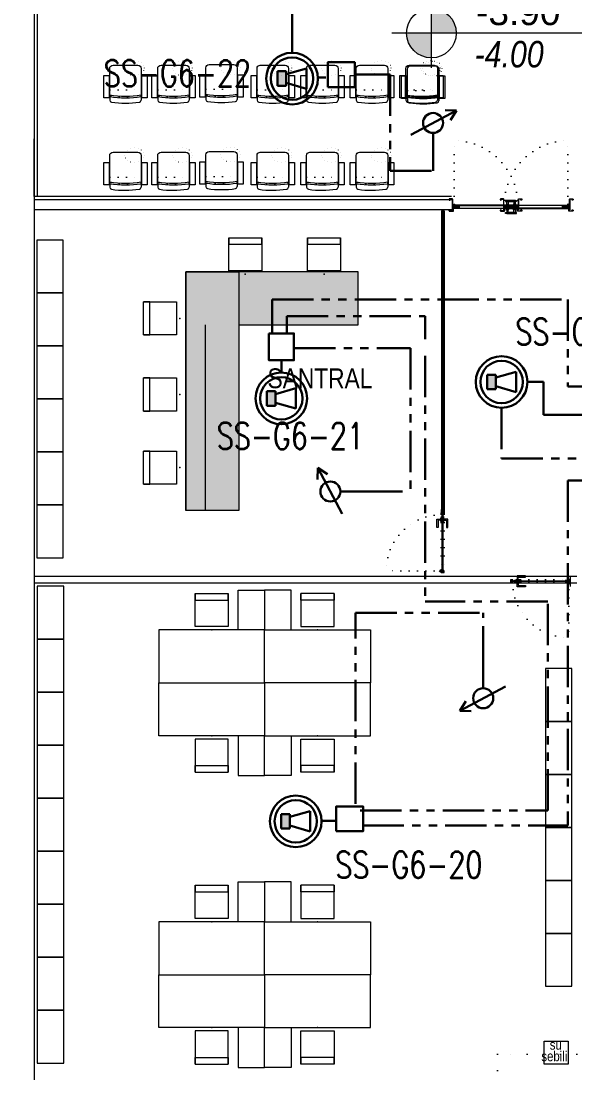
# Model space of a CAD drawing. Header units: metres. Extents: x -13545 to 152404, y -11890 to 28436.
# Drawn here: x 84162 to 84999, y 1611 to 3200 of the extents above; entities that cross this region are included whole.
import ezdxf
from ezdxf.enums import TextEntityAlignment as Align

# ---------------------------------------------------------------- set-up
doc = ezdxf.new("R2010")
doc.units = ezdxf.units.M
doc.header["$LTSCALE"] = 100
doc.header["$MEASUREMENT"] = 0
for name, pattern in [('DASHDOT', [1, 0.5, -0.25, 0, -0.25]), ('DOT2', [0.125, 0, -0.125]), ('DOT5', [0.75, 0, -0.75]), ('HIDDEN', [0.375, 0.25, -0.125]), ('PHANTOM2', [1.25, 0.625, -0.125, 0.125, -0.125, 0.125, -0.125])]:
    doc.linetypes.add(name, pattern=pattern)
doc.layers.get('0').update_dxf_attribs({"color": 9, "lineweight": 9})
for name, color, linetype, lineweight in [('0 @ 1', 9, 'Continuous', 9), ('00', 9, 'Continuous', 9), ('01', 9, 'Continuous', 9), ('05', 9, 'Continuous', 9), ('06C', 9, 'Continuous', 9), ('06C @ 1', 9, 'Continuous', 9), ('06D', 9, 'Continuous', 9), ('07K', 8, 'Continuous', 9), ('09', 9, 'Continuous', 9), ('10', 9, 'Continuous', 9), ('12', 9, 'Continuous', 9), ('15', 9, 'Continuous', 9), ('20', 9, 'DOT2', 9), ('21', 9, 'Continuous', 9), ('E-3W ACİL ANONS İÇİN HOPARLÖR (GÖMME) (YANGINA DAYANIKLI)', 7, 'Continuous', 30), ('E-KABLO', 7, 'Continuous', 30), ('E-SES AYAR ANAHTARI', 7, 'Continuous', 30), ('E-YAZI', 7, 'Continuous', 30)]:
    doc.layers.add(name, color=color, linetype=linetype, lineweight=lineweight)
doc.styles.add('Arial', font='arial.ttf', dxfattribs={"height": 2.5})
doc.styles.add('ILGAZ', font='txttw.shx')
doc.styles.add('MuuM_TEXT-ITALIC', font='ARIALNI.TTF')
doc.styles.add('MuuM_TEXT-STANDART', font='ARIALN.TTF')
pattern_1 = [(225, (-604.72494, -2171.82614), (-0.0883883476, 0.0883883476), []), (135, (-604.72494, -2171.82614), (0.0883883476, 0.0883883476), [])]

# ---------------------------------------------------------------- blocks, each defined once
blk = doc.blocks.new('100_3W ACİL ANONS İÇİN HOPARLÖR (GÖMME) (YANGINA DAYANIKLI)')
at = {"layer": 'E-3W ACİL ANONS İÇİN HOPARLÖR (GÖMME) (YANGINA DAYANIKLI)', "color": 4}
for p, q in [((-1.58, -0.79), (-1.58, 0.79)), ((-1.58, 0.79), (-0.63, 0.79)), ((-0.63, 0.47), (1.58, 1.11)), ((-0.63, 0.79), (-0.63, -0.79)), ((1.58, -1.11), (1.58, 1.11)), ((-0.63, -0.79), (-1.58, -0.79)), ((-0.63, -0.47), (1.58, -1.11))]:
    blk.add_line(p, q, dxfattribs=at)
at = {"layer": 'E-3W ACİL ANONS İÇİN HOPARLÖR (GÖMME) (YANGINA DAYANIKLI)', "color": 3}
for radius in [2.8, 2.3]:
    blk.add_circle((0, 0), radius, dxfattribs=at)
at = {"layer": 'E-3W ACİL ANONS İÇİN HOPARLÖR (GÖMME) (YANGINA DAYANIKLI)', "color": 4}
blk.add_solid([(-1.58, 0.79), (-0.63, 0.79), (-1.58, -0.79), (-0.63, -0.79)], dxfattribs=at)
blk = doc.blocks.new('100_SES AYAR ANAHTARI')
at = {"layer": 'E-SES AYAR ANAHTARI', "color": 4}
for p, q in [((1.776, 3.255), (-1.686, 1.426)), ((1.776, 3.255), (0.915, 3.283)), ((1.776, 3.255), (1.312, 2.529)), ((0, 0), (0, 1.561))]:
    blk.add_line(p, q, dxfattribs=at)
blk.add_circle((0, 2.317), 0.756, dxfattribs=at)
blk = doc.blocks.new('1.Bod.Ara.Sitatik Elk')
at = {"layer": '01'}
blk.add_lwpolyline([(40, -8750), (0, -8750), (0, -2950), (40, -2950), (40, -8710), (40, -8710)], close=True, dxfattribs=at)
blk = doc.blocks.new('p-sandalye-03')
for points in [[(-5, -25.1), (-5, 24.9), (-55, 24.9), (-55, -25.1), (-5, -25.1)], [(-55, 24.9), (-45, 24.9), (-45, -25.1), (-55, -25.1)]]:
    blk.add_lwpolyline(points)
blk.add_point((0, -0.1))
blk = doc.blocks.new('g-kapı kolu-p')
for points in [[(-5, 0.5), (5, 0.5), (5, 1.5), (-5, 1.5)], [(-2.7, 1.5), (2.7, 1.5), (2.7, 2.4), (-2.7, 2.4)], [(-5, -1.5), (5, -1.5), (5, -0.5), (-5, -0.5)], [(-2.7, -1.5), (2.7, -1.5), (2.7, -2.4), (-2.7, -2.4)]]:
    blk.add_lwpolyline(points, close=True)
for points in [[(11.8, 8.2), (-1, 8.2), (-1, 2.4), (0.9, 2.4), (0.9, 6.3), (11.8, 6.3), (11.8, 8.2)], [(11.8, -8.2), (-1, -8.2), (-1, -2.4), (0.9, -2.4), (0.9, -6.3), (11.8, -6.3), (11.8, -8.2)]]:
    blk.add_lwpolyline(points)
blk = doc.blocks.new('k-cambölme-kapı-p')
at = {"layer": '10'}
h = blk.add_hatch(dxfattribs=at)
h.set_pattern_fill('NET', color=256, angle=135, style=0)
h.set_pattern_definition([(135, (3753.7029, 560.85184), (-0.0883883476, -0.0883883476), []), (225, (3753.7029, 560.85184), (0.0883883476, -0.0883883476), [])])
h.paths.add_polyline_path([(2.1, -0.1), (2.1, 0), (2.1, 0), (2, 0.1), (2, 0.1), (2, 0.1), (2, 0.1), (2, -0.3), (1.9, -0.3), (1.9, -0.4), (1.9, -0.5), (1.7, -0.5), (1.8, -0.3), (1.7, -0.3), (1.5, -0.5), (1.4, -0.5), (1.6, -0.3), (1.6, -0.3), (1.5, -0.3), (1.3, -0.4), (1.3, -0.4), (1.3, -0.5), (1.3, -0.5), (1.3, -0.6), (1.3, -0.3), (1.3, -0.3), (1.2, -0.3), (1.2, -0.5), (1.2, -0.6), (1.2, -0.6), (1.3, -0.6), (3.5, -0.6), (3.5, -0.6), (3.4, -0.4), (3.4, -0.3), (3.4, -0.2), (3.4, -0.2), (3.4, -0.2), (2.7, -0.2), (2.7, -0.2), (2.9, -0.2, -1), (2.9, -0.2)])
h.paths.add_polyline_path([(2, -0.2), (2.1, -0.2), (2.1, -0.2), (2.1, -0.2), (2.1, -0.3), (2.9, -0.3), (2.9, -0.3), (2.6, -0.3), (2.5, -0.3), (2.5, -0.3), (2.5, -0.3), (2.5, -0.3), (2.5, -0.3), (2.4, -0.3), (2.4, -0.3), (2.1, -0.3), (2, -0.1), (2, -0.1), (2, -0.1)], flags=16)
h.paths.add_polyline_path([(2.4, -0.3), (2.5, -0.5), (2.1, -0.5), (2.1, -0.3)], flags=16)
h.paths.add_polyline_path([(2.6, -0.3), (2.9, -0.3), (2.9, -0.3), (3.3, -0.3, 0.166992), (3.3, -0.5), (2.7, -0.5), (2.6, -0.4)], flags=16)
h.paths.add_polyline_path([(3, -0.2), (3, -0.2), (3.3, -0.2, 0.10606), (3.3, -0.3), (3, -0.3)], flags=16)
h = blk.add_hatch(dxfattribs=at)
h.set_pattern_fill('NET', color=256, angle=135, style=0)
h.set_pattern_definition([(45, (474.94443, 2280.71206), (0.0883883476, -0.0883883476), []), (315, (474.94443, 2280.71206), (-0.0883883476, -0.0883883476), [])])
h.paths.add_polyline_path([(87.3, -0.2), (87.3, -0.2), (87.1, -0.2, 1), (87.1, -0.2), (87.9, -0.2), (87.9, 0), (87.9, 0), (88, 0.1), (88, 0.1), (88, 0.1), (88, -0.3), (88.1, -0.3), (88.1, -0.4), (88.1, -0.5), (88.3, -0.5), (88.2, -0.3), (88.3, -0.3), (88.5, -0.5), (88.6, -0.5), (88.4, -0.3), (88.4, -0.3), (88.5, -0.3), (88.7, -0.4), (88.7, -0.4), (88.7, -0.5), (88.7, -0.5), (88.7, -0.6), (88.7, -0.3), (88.7, -0.3), (88.8, -0.3), (88.8, -0.5), (88.8, -0.6), (88.8, -0.6), (88.7, -0.6), (86.5, -0.6), (86.5, -0.6), (86.6, -0.4), (86.6, -0.3), (86.6, -0.2), (86.6, -0.2), (86.6, -0.2)])
h.paths.add_polyline_path([(87.3, -0.5), (87.4, -0.4), (87.4, -0.3), (87.1, -0.3), (87.1, -0.3), (87, -0.3), (87, -0.3), (87, -0.2), (87, -0.2), (86.7, -0.2, -0.292264), (86.7, -0.5)], flags=16)
h.paths.add_polyline_path([(87.5, -0.5), (87.6, -0.5), (87.5, -0.4)], flags=16)
h.paths.add_polyline_path([(87.6, -0.4), (87.7, -0.5), (87.9, -0.5), (87.9, -0.3), (87.6, -0.3)], flags=16)
h.paths.add_polyline_path([(87.6, -0.5), (87.7, -0.6), (87.7, -0.5)], flags=16)
for points in [[(2, -0.3), (2, 2.1), (2.1, 2.1), (2.1, 2.3, 0.414214), (1.9, 2.4), (0.1, 2.4, 0.414214), (0, 2.4), (0, -2.4, 0.414214), (0.1, -2.4), (2.1, -2.4), (2.1, -2.3), (2.1, -2.2), (2.1, -2.2), (2.1, -2.2), (2.1, -2.2), (2.1, -2.2), (2.1, -0.9)], [(88, -0.3), (88, 2.1), (87.9, 2.1), (87.9, 2.3, -0.414214), (88.1, 2.4), (89.9, 2.4, -0.414214), (90, 2.4), (90, -2.4, -0.414214), (89.9, -2.4), (87.9, -2.4), (87.9, -2.3), (87.9, -2.2), (87.9, -2.2), (87.9, -2.2), (87.9, -2.2), (87.9, -2.2), (87.9, -0.9)], [(1.5, -0.3), (1.3, -0.4), (1.3, -0.4), (1.3, -0.5), (1.3, -0.5), (1.3, -0.6), (1.3, -0.3), (1.3, -0.3), (1.2, -0.3), (1.2, -0.5), (1.2, -0.6), (1.2, -0.6), (1.3, -0.6), (3.5, -0.6), (3.5, -0.6), (3.4, -0.4), (3.4, -0.3), (3.4, -0.2), (3.4, -0.2), (3.4, -0.2), (2.7, -0.2), (2.7, -0.2), (2.9, -0.2, -1), (2.9, -0.2, -1)], [(88.5, -0.3), (88.7, -0.4), (88.7, -0.4), (88.7, -0.5), (88.7, -0.5), (88.7, -0.6), (88.7, -0.3), (88.7, -0.3), (88.8, -0.3), (88.8, -0.5), (88.8, -0.6), (88.8, -0.6), (88.7, -0.6), (86.5, -0.6), (86.5, -0.6), (86.6, -0.4), (86.6, -0.3), (86.6, -0.2), (86.6, -0.2), (86.6, -0.2), (87.3, -0.2), (87.3, -0.2), (87.1, -0.2, 1), (87.1, -0.2, 1)], [(86.7, -0.5), (87.3, -0.5), (87.4, -0.4), (87.4, -0.3), (87.1, -0.3), (87.1, -0.3), (87, -0.3), (87, -0.3), (87, -0.2), (87, -0.2), (86.7, -0.2, 1)]]:
    blk.add_lwpolyline(points, format="xyb", dxfattribs=at)
at = {"layer": '10', "linetype": 'DASHDOT', "ltscale": 0.05}
for points in [[(3.2, 3.6), (0.2, 3.6)], [(1.7, 2.1), (1.7, 4.9)], [(6.1, 1.4), (6.1, -0.5)]]:
    blk.add_lwpolyline(points, dxfattribs=at)
at = {"layer": '10'}
for points in [[(1.8, 2.3), (0.2, 2.3), (0.2, 2), (0.4, 2), (0.4, 1.9), (0.2, 1.9), (0.2, 1.2), (0.4, 1.2), (0.4, -0.4), (0.2, -0.4), (0.2, -1.2), (0.4, -1.2), (0.4, -1.4), (0.2, -1.4), (0.2, -2.2), (1.8, -2.2), (1.8, -1.7), (1.6, -1.7), (1.6, -1.6), (1.8, -1.6), (1.8, -1.4), (1.6, -1.4), (1.6, -1.2), (1.7, -1.2), (1.7, -0.8), (1.1, -0.8), (1.1, -0.1), (1.5, -0.1), (1.5, 1.9), (1.6, 2), (1.8, 2), (1.8, 2.3)], [(0.7, 3.6), (0.7, 2.4)], [(0.7, 2.3), (0.7, -0.2), (1.1, -0.2)], [(1.1, 2.4), (1.1, 2.9)], [(1.1, -0.1), (1.1, 2.3)], [(1.5, 1.9), (1.1, 1.9)], [(1.2, 1.9), (1.2, -0.1)], [(2.9, -0.2), (2.1, -0.1), (2.1, 0), (2.1, 0), (2, 0.1), (2, 0.1), (2, 0.1), (2, 0.1)], [(3.8, 0.9), (2.6, 3.2)], [(4.1, 1.3), (2.7, 4)], [(8.1, 0.9), (8.1, 1.3), (4.1, 1.3)], [(5.3, 0.9), (5.3, -0.2)], [(5.5, 1.3), (5.8, 1), (5.8, 0.9)], [(5.6, 0.9), (5.6, -0.2)], [(6.8, 1.3), (6.5, 1), (6.5, 0.9)], [(6.7, 0.9), (6.7, -0.2)], [(7, 0.9), (7, -0.2)], [(87.1, -0.2), (87.9, -0.2), (87.9, 0), (87.9, 0), (88, 0.1), (88, 0.1), (88, 0.1)], [(88.2, 2.3), (89.8, 2.3), (89.8, 2), (89.6, 2), (89.6, 1.9), (89.8, 1.9), (89.8, 1.2), (89.6, 1.2), (89.6, -0.4), (89.8, -0.4), (89.8, -1.2), (89.6, -1.2), (89.6, -1.4), (89.8, -1.4), (89.8, -2.2), (88.2, -2.2), (88.2, -1.7), (88.4, -1.7), (88.4, -1.6), (88.2, -1.6), (88.2, -1.4), (88.4, -1.4), (88.4, -1.2), (88.3, -1.2), (88.3, -0.8), (88.9, -0.8), (88.9, -0.1), (88.5, -0.1), (88.5, 1.9), (88.4, 2), (88.2, 2), (88.2, 2.3)], [(2.1, -0.9), (3.6, -0.9), (3.6, -0.6), (1.2, -0.6), (1.2, -0.3), (2, -0.3)], [(1.6, -0.3), (1.6, -0.3), (1.4, -0.5), (1.5, -0.5), (1.7, -0.3)], [(1.8, -0.3), (1.7, -0.5), (1.9, -0.5), (1.9, -0.4), (1.9, -0.3)], [(3.3, -0.5), (2.7, -0.5), (2.6, -0.4), (2.6, -0.3), (2.9, -0.3), (2.9, -0.3)], [(3.3, -0.3), (3.3, -0.3), (2.9, -0.3)], [(3, -0.3), (3, -0.2), (3, -0.2), (3.3, -0.2)], [(3, -0.3), (3.3, -0.3), (3.3, -0.3)], [(4.1, -0.2), (4.1, -0.5), (8.1, -0.5)], [(8.1, -0.5), (8.1, -0.2)], [(87.9, -0.9), (86.4, -0.9), (86.4, -0.6), (88.8, -0.6), (88.8, -0.3), (88, -0.3)], [(87.6, -0.5), (87.5, -0.4), (87.5, -0.5), (87.6, -0.5)], [(88.2, -0.3), (88.3, -0.5), (88.1, -0.5), (88.1, -0.4), (88.1, -0.3)], [(88.4, -0.3), (88.4, -0.3), (88.6, -0.5), (88.5, -0.5), (88.3, -0.3)]]:
    blk.add_lwpolyline(points, dxfattribs=at)
for points in [[(2, -0.1), (2, -0.1), (2, -0.2), (2.1, -0.2), (2.1, -0.2), (2.1, -0.2), (2.1, -0.3), (2.9, -0.3), (2.9, -0.3), (2.6, -0.3), (2.5, -0.3), (2.5, -0.3), (2.5, -0.3), (2.5, -0.3), (2.5, -0.3), (2.4, -0.3), (2.4, -0.3), (2.1, -0.3), (2, -0.1)], [(2.1, -0.5), (2.1, -0.3), (2.4, -0.3), (2.5, -0.5), (2.5, -0.5)], [(87.9, -0.5), (87.9, -0.3), (87.6, -0.3), (87.6, -0.4), (87.7, -0.5)], [(87.6, -0.5), (87.7, -0.5), (87.7, -0.6)]]:
    blk.add_lwpolyline(points, close=True, dxfattribs=at)
blk.add_circle((1.7, 3.7), 1.02, dxfattribs=at)
for centre, start, end in [((3.6, -0.4), 148.8979, 173.1144), ((3.6, -0.4), 176.143, 214.0649), ((86.4, -0.4), 325.9351, 31.1021)]:
    blk.add_arc(centre, 0.322, start, end, dxfattribs=at)
at = {"layer": '15', "linetype": 'DOT2'}
blk.add_lwpolyline([(2.5, 0.4), (2.5, 85.4)], dxfattribs=at)
at = {"layer": '15'}
blk.add_lwpolyline([(2.6, 0.9), (87.4, 0.9), (87.5, 0.8), (87.5, -0.1), (87.4, -0.2), (2.6, -0.2), (2.6, -0.2), (2.5, -0.1), (2.5, 0.8), (2.6, 0.9)], dxfattribs=at)
at = {"layer": '15', "linetype": 'DOT2'}
blk.add_arc((2.5, 0.4), 85, 0, 90, dxfattribs=at)
at = {"layer": '20'}
for p, q in [((87.9, 2.4), (2.1, 2.4)), ((87.9, 2.1), (2.1, 2.1)), ((87.9, -2.2), (2.1, -2.2)), ((87.9, -2.4), (2.1, -2.4))]:
    blk.add_line(p, q, dxfattribs=at)
at = {"layer": '06C', "xscale": -1}
blk.add_blockref('g-kapı kolu-p', (79.6, 0.4), dxfattribs=at)
blk = doc.blocks.new('m-calisma unitesi 02')
at = {"ltscale": 0.5}
blk.add_lwpolyline([(-160, 140), (-160, 80), (-120, 80), (-120, 140)], close=True, dxfattribs=at)
blk.add_lwpolyline([(0, 80), (0, 0), (-160, 0), (-160, 80)], close=True)
at = {"linetype": 'DOT5'}
blk.add_lwpolyline([(-160, 80), (-160, 80)], dxfattribs=at)
at = {"rotation": 270}
blk.add_blockref('p-sandalye-03', (-80, 80), dxfattribs=at)
blk = doc.blocks.new('p-strahle-alüminyumdoğramaprofili')
at = {"layer": '10'}
h = blk.add_hatch(dxfattribs=at)
h.set_pattern_fill('NET', color=256, angle=315, style=0)
h.set_pattern_definition(pattern_1)
h.paths.add_polyline_path([(-4.6, 2.6), (-4.7, 2.6), (-4.7, 2.8), (-4.7, 2.8), (-4.7, 2.8), (-4.7, 2.9), (-5, 2.9), (-5, 2.8), (-4.9, 2.8), (-5, 2.6), (-5.1, 2.7), (-5.2, 2.3), (-5.1, 2.3), (-5.1, 2.3), (-5, 2.5, 0.2599), (-4.9, 2.3), (-4.7, 2.3, 0.382682)])
h.paths.add_polyline_path([(-4.9, 2.5), (-4.7, 2.5, -2.16717)], flags=16)
h = blk.add_hatch(dxfattribs=at)
h.set_pattern_fill('NET', color=256, angle=315, style=0)
h.set_pattern_definition(pattern_1)
h.paths.add_polyline_path([(-4.6, 0.9), (-4.7, 0.9), (-4.7, 0.8), (-4.7, 0.7), (-4.7, 0.7), (-4.7, 0.6), (-5, 0.6), (-5, 0.7), (-4.9, 0.7), (-5, 0.9), (-5.1, 0.9), (-5.2, 1.2), (-5.1, 1.2), (-5.1, 1.2), (-5, 1, -0.2599), (-4.9, 1.2), (-4.7, 1.2, -0.382682)])
h.paths.add_polyline_path([(-4.9, 1), (-4.7, 1, 2.16717)], flags=16)
h = blk.add_hatch(dxfattribs=at)
h.set_pattern_fill('NET', color=256, angle=315, style=0)
h.set_pattern_definition([(225, (-608.45214, -2173.53612), (-0.0883883476, 0.0883883476), []), (135, (-608.45214, -2173.53612), (0.0883883476, 0.0883883476), [])])
h.paths.add_polyline_path([(-3.5, 2.3), (-3.5, 2.6), (-4.5, 2.6), (-4.5, 2.3)])
h = blk.add_hatch(dxfattribs=at)
h.set_pattern_fill('NET', color=256, angle=315, style=0)
h.set_pattern_definition([(225, (-608.45214, -2180.04526), (-0.0883883476, 0.0883883476), []), (135, (-608.45214, -2180.04526), (0.0883883476, 0.0883883476), [])])
h.paths.add_polyline_path([(-3.5, 0.9), (-3.5, 1.2), (-4.5, 1.2), (-4.5, 0.9)])
h = blk.add_hatch(dxfattribs=at)
h.set_pattern_fill('NET', color=256, angle=315, style=0)
h.set_pattern_definition([(225, (-629.50454, -2177.58922), (-0.0883883476, 0.0883883476), []), (135, (-629.50454, -2177.58922), (0.0883883476, 0.0883883476), [])])
h.paths.add_polyline_path([(0, 0.7), (0, 1.7), (-0.2, 1.7), (-0.2, 0.7)])
for points in [[(-5.1, 2.7), (-5.2, 2.3)], [(-5.1, 0.9), (-5.2, 1.2)], [(-4.9, 3.6), (-4.9, 3.2), (-4.6, 3.2), (-4.6, 2.9), (-4.5, 2.9), (-4.6, 2.6), (-4.7, 2.6), (-4.7, 2.8), (-4.7, 2.8), (-4.7, 2.8), (-4.7, 3), (-5, 3), (-5, 2.8), (-4.9, 2.8), (-5, 2.6), (-5.1, 2.7), (-5.1, 3.8), (-0.1, 3.8)], [(-5, 2.5), (-5.1, 2.3), (-5.1, 2.3)], [(-5, 1), (-5.1, 1.2), (-5.1, 1.2)], [(-4.7, 2.9), (-5, 2.9)], [(-4.7, 0.6), (-5, 0.6)], [(-2.8, 0.2), (-2.7, 0.2), (-2.7, 0), (-4.9, 0), (-4.9, 0.2), (-4.6, 0.2), (-4.6, 0.7), (-2.7, 0.7)], [(-4.5, 2.9), (-4.5, 2.9), (-4.5, 2.3)], [(-4.5, 0.9), (-4.5, 0.9), (-4.5, 1.3)], [(-3.5, 2.3), (-3.5, 2.6)], [(-3.5, 1.3), (-3.5, 0.9)], [(-2.1, 0.9), (-2.1, 2.6)], [(-0.2, 0.7), (0, 0.7), (0, 1.7)], [(-0.2, 1.7), (0, 1.7)]]:
    blk.add_lwpolyline(points, dxfattribs=at)
for points in [[(-0.2, 2.7), (-0.2, 2.2), (0, 2.2), (0, 2.1), (-0.2, 2.1), (-0.2, 0.4), (0, 0.4), (0, 0), (-0.1, 0), (-0.1, -0.2), (-5.1, -0.2), (-5.1, 0.9), (-5, 0.9), (-4.9, 0.7), (-5, 0.7), (-5, 0.3), (-4.7, 0.3), (-4.7, 0.9), (-4.6, 0.9), (-4.5, 0.9), (-1.3, 0.9), (-1.2, 1.2), (-0.9, 1.2), (-0.9, 0.6), (-0.6, 0.6), (-0.6, 2.7)], [(-2, 0.8), (-1.4, 0.8), (-1.4, 0.1), (-1.3, 0), (-1.3, 0), (-2.1, 0), (-2.1, 0.1), (-2, 0.2)]]:
    blk.add_lwpolyline(points, close=True, dxfattribs=at)
for points in [[(-0.6, 3.3), (-0.6, 3.6), (-4.9, 3.6), (-4.9, 3.6, 0.561743), (-5, 3.7, 0.595966), (-4.9, 3.6, -2.204878)], [(-4.7, 2.5), (-4.9, 2.5, 1)], [(-4.7, 1), (-4.9, 1, -1)], [(-4.6, 2.9), (-4.5, 3.4, -0.833203), (-4.2, 3.4, -0.447088)], [(-4.5, 2.6), (-1.2, 2.6, -0.414214), (-0.9, 2.2), (-0.9, 1.2)], [(-4.2, 3.4), (-4.2, 3, 0.414214), (-4.1, 2.9), (-0.8, 2.9), (-0.8, 3.6)], [(-2.7, 0.7), (-2.7, 0.3), (-2.8, 0.3, 1), (-2.8, 0.2, -1)], [(-0.1, 3.8), (-0.1, 3.6), (-0.5, 3.6), (-0.5, 3.1, -1), (-0.7, 3.1)], [(-0.7, 3.1, -0.305404), (-0.6, 3.3, -5.773092)]]:
    blk.add_lwpolyline(points, format="xyb", dxfattribs=at)
for centre, radius, start, end in [((-4.7, 2.5), 0.253, 168.6676, 234.1258), ((-4.7, 1.1), 0.253, 125.8742, 191.3324), ((-4.8, 2.4), 0.125, 139.5402, 40.4598), ((-4.8, 1.1), 0.125, 319.5402, 220.4598), ((-4.8, 2.5), 0.273, 305.9738, 36.4289), ((-4.8, 1), 0.273, 323.5711, 54.0262)]:
    blk.add_arc(centre, radius, start, end, dxfattribs=at)
blk = doc.blocks.new('gr-p-birim')
blk.add_lwpolyline([(-0.5, -0.5), (0.5, -0.5), (0.5, 0.5), (-0.5, 0.5)], close=True)
blk = doc.blocks.new('p-kapı kolu')
for points in [[(2.2, 0), (2.2, -1.25), (-2.2, -1.25), (-2.2, 0), (2.2, 0)], [(1.225, -1.25), (1.225, -7.5), (-13.775, -7.5), (-13.775, -5.625), (-1.025, -5.625), (-1.025, -5.625), (-1.025, -1.25), (1.225, -1.25)]]:
    blk.add_lwpolyline(points)
blk = doc.blocks.new('K-AH-01')
at = {"layer": '09'}
h = blk.add_hatch(dxfattribs=at)
h.set_pattern_fill('LOGEND', color=256, scale=10, style=0)
h.set_pattern_definition([(7e-15, (-3944.073, -2726.897), (10, 10), [3, -7]), (7e-15, (-3944.073, -2726.397), (10, 10), [3, -7]), (7e-15, (-3943.573, -2725.397), (10, 10), [2, -8]), (7e-15, (-3943.073, -2724.397), (10, 10), [1.5, -8.5]), (7e-15, (-3943.073, -2723.397), (10, 10), [1, -9]), (7e-15, (-3945.573, -2722.397), (10, 10), [0.5, -2.5, 0.5, -6.5]), (7e-15, (-3944.073, -2721.897), (10, 10), [0.5, -4, 1.5, -4]), (7e-15, (-3942.073, -2721.397), (10, 10), [0.5, -0.5, 0.5, -8.5]), (7e-15, (-3942.573, -2720.897), (10, 10), [0.5, -9.5]), (7e-15, (-3943.073, -2719.897), (10, 10), [1.5, -8.5]), (7e-15, (-3943.073, -2718.897), (10, 10), [2, -8]), (7e-15, (-3943.573, -2717.897), (10, 10), [2.5, -3, 0.5, -4]), (90, (-3947.573, -2723.897), (-10, 10), [0.5, -1, 2.5, -6]), (90, (-3947.073, -2722.897), (-10, 10), [0.5, -0.5, 1.5, -7.5]), (90, (-3946.573, -2718.897), (-10, 10), [1, -9]), (90, (-3946.073, -2722.897), (-10, 10), [2, -3, 0.5, -4.5]), (90, (-3945.573, -2717.397), (-10, 10), [0.5, -9.5]), (90, (-3945.073, -2722.397), (-10, 10), [1.5, -8.5]), (90, (-3944.073, -2721.897), (-10, 10), [1, -9]), (90, (-3943.073, -2721.897), (-10, 10), [0.5, -1.5, 1.5, -6.5]), (90, (-3942.573, -2721.397), (-10, 10), [0.5, -9.5]), (90, (-3942.073, -2723.397), (-10, 10), [1.4, -8.6]), (90, (-3941.573, -2725.397), (-10, 10), [1, -9]), (90, (-3940.573, -2721.397), (-10, 10), [0.5, -9.5]), (90, (-3939.573, -2721.897), (-10, 10), [1.5, -8.5]), (90, (-3938.573, -2721.897), (-10, 10), [1.5, -8.5]), (45, (-3940.073, -2725.8966), (1e-15, 10), [0.7071, -0.7071, 0.7071, -12.020836]), (45, (-3942.073, -2723.3966), (1e-15, 10), [1.4142, -12.727936]), (45, (-3946.073, -2718.3966), (1e-15, 10), [1.4142, -12.727936]), (45, (-3944.073, -2720.8966), (1e-15, 10), [1.4142, -12.727936]), (45, (-3943.573, -2722.8966), (1e-15, 10), [1.4142, -12.727936]), (45, (-3940.573, -2724.8966), (1e-15, 10), [1.4142, -12.727936]), (45, (-3941.573, -2724.3966), (1e-15, 10), [2.12132, -12.020816]), (45, (-3944.573, -2719.8966), (1e-15, 10), [0.7071, -13.435036]), (45, (-3945.073, -2718.8966), (1e-15, 10), [0.7071, -13.435036]), (45, (-3941.073, -2718.8966), (1e-15, 10), [0.7071, -13.435036]), (45, (-3945.073, -2723.8966), (1e-15, 10), [0.7071, -13.435036]), (45, (-3939.573, -2720.3966), (1e-15, 10), [0.7071, -13.435036]), (45, (-3943.073, -2721.3966), (1e-15, 10), [0.7071, -13.435036]), (45, (-3942.073, -2720.3966), (1e-15, 10), [0.7071, -13.435036]), (135, (-3942.573, -2722.3966), (-10, 1e-15), [0.7071, -0.7071, 2.12132, -10.606616]), (135, (-3941.073, -2722.3966), (-10, 1e-15), [0.7071, -13.435036]), (135, (-3941.073, -2725.8966), (-10, 1e-15), [0.7071, -13.435036]), (135, (-3943.073, -2723.3966), (-10, 1e-15), [0.7071, -13.435036]), (135, (-3941.573, -2721.3966), (-10, 1e-15), [0.7071, -13.435036]), (135, (-3944.073, -2723.8966), (-10, 1e-15), [0.7071, -13.435036]), (135, (-3940.073, -2723.8966), (-10, 1e-15), [0.7071, -13.435036]), (135, (-3947.073, -2726.8966), (-10, 1e-15), [0.7071, -13.435036]), (135, (-3946.573, -2726.3966), (-10, 1e-15), [1.4142, -12.727936]), (135, (-3946.073, -2725.8966), (-10, 1e-15), [1.4142, -12.727936]), (135, (-3945.073, -2725.8966), (-10, 1e-15), [1.4142, -12.727936]), (135, (-3944.573, -2724.8966), (-10, 1e-15), [1.4142, -12.727936]), (135, (-3940.573, -2720.8966), (-10, 1e-15), [1.4142, -12.727936]), (135, (-3938.573, -2725.8966), (-10, 1e-15), [1.4142, -12.727936]), (135, (-3938.073, -2717.8966), (-10, 1e-15), [1.4142, -12.727936]), (135, (-3938.073, -2718.8966), (-10, 1e-15), [1.4142, -12.727936]), (135, (-3939.073, -2719.3966), (-10, 1e-15), [1.4142, -12.727936]), (135, (-3946.073, -2719.3966), (-10, 1e-15), [2.12132, -12.020816]), (135, (-3939.573, -2720.3966), (-10, 1e-15), [2.12132, -12.020816]), (26.56505, (-3945.0727, -2717.3966), (10, 4e-09), [1.118, -21.24268]), (26.56505, (-3945.0727, -2722.3966), (10, 4e-09), [1.118, -21.24268]), (26.56505, (-3944.0727, -2719.3966), (10, 4e-09), [1.118, -21.24268]), (26.56505, (-3941.0727, -2726.3966), (10, 4e-09), [1.118, -21.24268]), (26.56505, (-3941.5727, -2725.3966), (10, 4e-09), [1.118, -21.24268]), (26.56505, (-3944.5727, -2723.3966), (10, 4e-09), [1.118, -21.24268]), (26.56505, (-3944.5727, -2718.3966), (10, 4e-09), [1.118, -21.24268]), (26.56505, (-3941.5727, -2721.3966), (10, 4e-09), [2.236, -20.12468]), (63.43495, (-3941.5727, -2719.8966), (5e-10, 10), [1.118, -21.24268]), (63.43495, (-3940.0727, -2722.8966), (5e-10, 10), [1.118, -21.24268]), (63.43495, (-3945.0727, -2720.8966), (5e-10, 10), [1.118, -21.24268]), (63.43495, (-3947.0727, -2720.3966), (5e-10, 10), [1.118, -21.24268]), (63.43495, (-3941.0727, -2722.3966), (5e-10, 10), [1.118, -21.24268]), (63.43495, (-3942.0727, -2722.3966), (5e-10, 10), [1.118, -21.24268]), (63.43495, (-3946.0727, -2720.8966), (5e-10, 10), [2.236, -20.12468]), (63.43495, (-3938.5727, -2724.3966), (5e-10, 10), [2.236, -20.12468]), (63.43495, (-3939.5727, -2723.8966), (5e-10, 10), [2.236, -20.12468]), (116.56505, (-3947.5727, -2725.3966), (-4e-09, 10), [1.118, -21.24268]), (116.56505, (-3947.5727, -2719.8966), (-4e-09, 10), [1.118, -21.24268]), (116.56505, (-3945.5727, -2726.8966), (-4e-09, 10), [1.118, -21.24268]), (116.56505, (-3946.5727, -2717.8966), (-4e-09, 10), [1.118, -21.24268]), (116.56505, (-3945.5727, -2723.8966), (-4e-09, 10), [1.118, -21.24268]), (116.56505, (-3943.5727, -2722.8966), (-4e-09, 10), [1.118, -21.24268]), (116.56505, (-3942.5727, -2720.8966), (-4e-09, 10), [1.118, -21.24268]), (116.56505, (-3947.0727, -2724.8966), (3.2e-06, 10.0000016), [1.118, -21.24268]), (116.56505, (-3944.5727, -2723.3966), (-4e-09, 10), [1.118, -21.24268]), (116.56505, (-3941.5727, -2724.3966), (-4e-09, 10), [1.118, -21.24268]), (116.56505, (-3940.5727, -2723.3966), (-4e-09, 10), [1.118, -21.24268]), (116.56505, (-3938.5727, -2720.3966), (-4e-09, 10), [1.118, -21.24268]), (116.56505, (-3946.0727, -2717.3966), (-4e-09, 10), [1.118, -21.24268]), (116.56505, (-3947.5727, -2717.8966), (-4e-09, 10), [2.236, -20.12468]), (116.56505, (-3946.0727, -2724.8966), (-4e-09, 10), [2.236, -20.12468]), (153.43495, (-3947.5727, -2726.3966), (-10, 5e-10), [1.118, -21.24268]), (153.43495, (-3939.0727, -2726.8966), (-10, 5e-10), [1.118, -21.24268]), (153.43495, (-3939.5727, -2721.8966), (-10, 5e-10), [1.118, -21.24268]), (153.43495, (-3943.5727, -2725.3966), (-10, 5e-10), [1.118, -21.24268]), (153.43495, (-3944.0727, -2726.3966), (-10, 5e-10), [1.118, -21.24268]), (153.43495, (-3943.0727, -2724.3966), (-10, 5e-10), [1.118, -21.24268]), (153.43495, (-3940.0727, -2718.3966), (-10, 5e-10), [1.118, -21.24268]), (153.43495, (-3939.0727, -2717.8966), (-10, 5e-10), [2.236, -20.12468])])
h.paths.add_polyline_path([(10.8, 6.5), (10.8, 2.5), (0.8, 2.5), (0.8, 6.5)])
h = blk.add_hatch(dxfattribs=at)
h.set_pattern_fill('LOGEND', color=256, scale=10, style=0)
h.set_pattern_definition([(7e-15, (-3938.781, -2726.897), (10, 10), [3, -7]), (7e-15, (-3938.781, -2726.397), (10, 10), [3, -7]), (7e-15, (-3938.281, -2725.397), (10, 10), [2, -8]), (7e-15, (-3937.781, -2724.397), (10, 10), [1.5, -8.5]), (7e-15, (-3937.781, -2723.397), (10, 10), [1, -9]), (7e-15, (-3940.281, -2722.397), (10, 10), [0.5, -2.5, 0.5, -6.5]), (7e-15, (-3938.781, -2721.897), (10, 10), [0.5, -4, 1.5, -4]), (7e-15, (-3936.781, -2721.397), (10, 10), [0.5, -0.5, 0.5, -8.5]), (7e-15, (-3937.281, -2720.897), (10, 10), [0.5, -9.5]), (7e-15, (-3937.781, -2719.897), (10, 10), [1.5, -8.5]), (7e-15, (-3937.781, -2718.897), (10, 10), [2, -8]), (7e-15, (-3938.281, -2717.897), (10, 10), [2.5, -3, 0.5, -4]), (90, (-3942.281, -2723.897), (-10, 10), [0.5, -1, 2.5, -6]), (90, (-3941.781, -2722.897), (-10, 10), [0.5, -0.5, 1.5, -7.5]), (90, (-3941.281, -2718.897), (-10, 10), [1, -9]), (90, (-3940.781, -2722.897), (-10, 10), [2, -3, 0.5, -4.5]), (90, (-3940.281, -2717.397), (-10, 10), [0.5, -9.5]), (90, (-3939.781, -2722.397), (-10, 10), [1.5, -8.5]), (90, (-3938.781, -2721.897), (-10, 10), [1, -9]), (90, (-3937.781, -2721.897), (-10, 10), [0.5, -1.5, 1.5, -6.5]), (90, (-3937.281, -2721.397), (-10, 10), [0.5, -9.5]), (90, (-3936.781, -2723.397), (-10, 10), [1.4, -8.6]), (90, (-3936.281, -2725.397), (-10, 10), [1, -9]), (90, (-3935.281, -2721.397), (-10, 10), [0.5, -9.5]), (90, (-3934.281, -2721.897), (-10, 10), [1.5, -8.5]), (90, (-3933.281, -2721.897), (-10, 10), [1.5, -8.5]), (45, (-3934.781, -2725.8966), (1e-15, 10), [0.7071, -0.7071, 0.7071, -12.020836]), (45, (-3936.781, -2723.3966), (1e-15, 10), [1.4142, -12.727936]), (45, (-3940.781, -2718.3966), (1e-15, 10), [1.4142, -12.727936]), (45, (-3938.781, -2720.8966), (1e-15, 10), [1.4142, -12.727936]), (45, (-3938.281, -2722.8966), (1e-15, 10), [1.4142, -12.727936]), (45, (-3935.281, -2724.8966), (1e-15, 10), [1.4142, -12.727936]), (45, (-3936.281, -2724.3966), (1e-15, 10), [2.12132, -12.020816]), (45, (-3939.281, -2719.8966), (1e-15, 10), [0.7071, -13.435036]), (45, (-3939.781, -2718.8966), (1e-15, 10), [0.7071, -13.435036]), (45, (-3935.781, -2718.8966), (1e-15, 10), [0.7071, -13.435036]), (45, (-3939.781, -2723.8966), (1e-15, 10), [0.7071, -13.435036]), (45, (-3934.281, -2720.3966), (1e-15, 10), [0.7071, -13.435036]), (45, (-3937.781, -2721.3966), (1e-15, 10), [0.7071, -13.435036]), (45, (-3936.781, -2720.3966), (1e-15, 10), [0.7071, -13.435036]), (135, (-3937.281, -2722.3966), (-10, 1e-15), [0.7071, -0.7071, 2.12132, -10.606616]), (135, (-3935.781, -2722.3966), (-10, 1e-15), [0.7071, -13.435036]), (135, (-3935.781, -2725.8966), (-10, 1e-15), [0.7071, -13.435036]), (135, (-3937.781, -2723.3966), (-10, 1e-15), [0.7071, -13.435036]), (135, (-3936.281, -2721.3966), (-10, 1e-15), [0.7071, -13.435036]), (135, (-3938.781, -2723.8966), (-10, 1e-15), [0.7071, -13.435036]), (135, (-3934.781, -2723.8966), (-10, 1e-15), [0.7071, -13.435036]), (135, (-3941.781, -2726.8966), (-10, 1e-15), [0.7071, -13.435036]), (135, (-3941.281, -2726.3966), (-10, 1e-15), [1.4142, -12.727936]), (135, (-3940.781, -2725.8966), (-10, 1e-15), [1.4142, -12.727936]), (135, (-3939.781, -2725.8966), (-10, 1e-15), [1.4142, -12.727936]), (135, (-3939.281, -2724.8966), (-10, 1e-15), [1.4142, -12.727936]), (135, (-3935.281, -2720.8966), (-10, 1e-15), [1.4142, -12.727936]), (135, (-3933.281, -2725.8966), (-10, 1e-15), [1.4142, -12.727936]), (135, (-3932.781, -2717.8966), (-10, 1e-15), [1.4142, -12.727936]), (135, (-3932.781, -2718.8966), (-10, 1e-15), [1.4142, -12.727936]), (135, (-3933.781, -2719.3966), (-10, 1e-15), [1.4142, -12.727936]), (135, (-3940.781, -2719.3966), (-10, 1e-15), [2.12132, -12.020816]), (135, (-3934.281, -2720.3966), (-10, 1e-15), [2.12132, -12.020816]), (26.56505, (-3939.7813, -2717.3966), (10, 4e-09), [1.118, -21.24268]), (26.56505, (-3939.7813, -2722.3966), (10, 4e-09), [1.118, -21.24268]), (26.56505, (-3938.7813, -2719.3966), (10, 4e-09), [1.118, -21.24268]), (26.56505, (-3935.7813, -2726.3966), (10, 4e-09), [1.118, -21.24268]), (26.56505, (-3936.2813, -2725.3966), (10, 4e-09), [1.118, -21.24268]), (26.56505, (-3939.2813, -2723.3966), (10, 4e-09), [1.118, -21.24268]), (26.56505, (-3939.2813, -2718.3966), (10, 4e-09), [1.118, -21.24268]), (26.56505, (-3936.2813, -2721.3966), (10, 4e-09), [2.236, -20.12468]), (63.43495, (-3936.2813, -2719.8966), (5e-10, 10), [1.118, -21.24268]), (63.43495, (-3934.7813, -2722.8966), (5e-10, 10), [1.118, -21.24268]), (63.43495, (-3939.7813, -2720.8966), (5e-10, 10), [1.118, -21.24268]), (63.43495, (-3941.7813, -2720.3966), (5e-10, 10), [1.118, -21.24268]), (63.43495, (-3935.7813, -2722.3966), (5e-10, 10), [1.118, -21.24268]), (63.43495, (-3936.7813, -2722.3966), (5e-10, 10), [1.118, -21.24268]), (63.43495, (-3940.7813, -2720.8966), (5e-10, 10), [2.236, -20.12468]), (63.43495, (-3933.2813, -2724.3966), (5e-10, 10), [2.236, -20.12468]), (63.43495, (-3934.2813, -2723.8966), (5e-10, 10), [2.236, -20.12468]), (116.56505, (-3942.2813, -2725.3966), (-4e-09, 10), [1.118, -21.24268]), (116.56505, (-3942.2813, -2719.8966), (-4e-09, 10), [1.118, -21.24268]), (116.56505, (-3940.2813, -2726.8966), (-4e-09, 10), [1.118, -21.24268]), (116.56505, (-3941.2813, -2717.8966), (-4e-09, 10), [1.118, -21.24268]), (116.56505, (-3940.2813, -2723.8966), (-4e-09, 10), [1.118, -21.24268]), (116.56505, (-3938.2813, -2722.8966), (-4e-09, 10), [1.118, -21.24268]), (116.56505, (-3937.2813, -2720.8966), (-4e-09, 10), [1.118, -21.24268]), (116.56505, (-3941.7813, -2724.8966), (3.2e-06, 10.0000016), [1.118, -21.24268]), (116.56505, (-3939.2813, -2723.3966), (-4e-09, 10), [1.118, -21.24268]), (116.56505, (-3936.2813, -2724.3966), (-4e-09, 10), [1.118, -21.24268]), (116.56505, (-3935.2813, -2723.3966), (-4e-09, 10), [1.118, -21.24268]), (116.56505, (-3933.2813, -2720.3966), (-4e-09, 10), [1.118, -21.24268]), (116.56505, (-3940.7813, -2717.3966), (-4e-09, 10), [1.118, -21.24268]), (116.56505, (-3942.2813, -2717.8966), (-4e-09, 10), [2.236, -20.12468]), (116.56505, (-3940.7813, -2724.8966), (-4e-09, 10), [2.236, -20.12468]), (153.43495, (-3942.2813, -2726.3966), (-10, 5e-10), [1.118, -21.24268]), (153.43495, (-3933.7813, -2726.8966), (-10, 5e-10), [1.118, -21.24268]), (153.43495, (-3934.2813, -2721.8966), (-10, 5e-10), [1.118, -21.24268]), (153.43495, (-3938.2813, -2725.3966), (-10, 5e-10), [1.118, -21.24268]), (153.43495, (-3938.7813, -2726.3966), (-10, 5e-10), [1.118, -21.24268]), (153.43495, (-3937.7813, -2724.3966), (-10, 5e-10), [1.118, -21.24268]), (153.43495, (-3934.7813, -2718.3966), (-10, 5e-10), [1.118, -21.24268]), (153.43495, (-3933.7813, -2717.8966), (-10, 5e-10), [2.236, -20.12468])])
h.paths.add_polyline_path([(89.1, 2.5), (89.1, 6.5), (99.1, 6.5), (99.1, 2.5)])
at = {"layer": '10'}
for points in [[(-0.4, -1.7), (1.3, -1.7, 0.414214), (1.6, -1.4), (1.6, 1.1, 0.414214), (1.3, 1.4, 0.414214), (1, 1.1), (1, 0.2), (0.2, 0.2), (0.2, 16.4, 0.414214), (-0.1, 16.7), (-4.6, 16.7, 0.414214), (-4.9, 16.4), (-4.9, 15.3, 0.414214), (-4.6, 15), (-3.5, 15), (-3.5, 15.2), (-4.6, 15.2, -0.414214), (-4.7, 15.3), (-4.7, 16.4, -0.414214), (-4.6, 16.5), (-0.2, 16.5), (-0.1, 16.5, -0.414214), (0, 16.4), (0, 0), (1.2, 0), (1.2, 1.1, -0.414214), (1.3, 1.2, -0.414214), (1.4, 1.1), (1.4, -1.4, -0.414214), (1.3, -1.5), (-0.4, -1.5), (-4.6, -1.5, -0.414214), (-4.7, -1.4), (-4.7, -0.3, -0.414214), (-4.6, -0.2), (-3.5, -0.2), (-3.5, 0), (-4.6, 0, 0.414214), (-4.9, -0.3), (-4.9, -1.4, 0.414214), (-4.6, -1.7)], [(100.4, -1.7), (98.7, -1.7, -0.414214), (98.4, -1.4), (98.4, 1.1, -0.414214), (98.7, 1.4, -0.414214), (99, 1.1), (99, 0.2), (99.8, 0.2), (99.8, 16.4, -0.414214), (100.1, 16.7), (104.6, 16.7, -0.414214), (104.9, 16.4), (104.9, 15.3, -0.414214), (104.6, 15), (103.5, 15), (103.5, 15.2), (104.6, 15.2, 0.414214), (104.7, 15.3), (104.7, 16.4, 0.414214), (104.6, 16.5), (100.2, 16.5), (100.1, 16.5, 0.414214), (100, 16.4), (100, 0), (98.8, 0), (98.8, 1.1, 0.414214), (98.7, 1.2, 0.414214), (98.6, 1.1), (98.6, -1.4, 0.414214), (98.7, -1.5), (100.4, -1.5), (104.6, -1.5, 0.414214), (104.7, -1.4), (104.7, -0.3, 0.414214), (104.6, -0.2), (103.5, -0.2), (103.5, 0), (104.6, 0, -0.414214), (104.9, -0.3), (104.9, -1.4, -0.414214), (104.6, -1.7)], [(2.1, 7.6), (0.8, 7), (0.8, 4.1), (0.6, 4.1), (0.6, 7.1), (2, 7.8, -14.796002)]]:
    blk.add_lwpolyline(points, format="xyb", close=True, dxfattribs=at)
blk.add_circle((2.7, 8.1), 0.55, dxfattribs=at)
at = {"layer": '12'}
for points in [[(0.8, 6.5), (99.1, 6.5), (99.1, 7), (0.8, 7)], [(0.8, 2.5), (10.8, 2.5), (10.8, 6.5), (0.8, 6.5)], [(0.8, 2.5), (99.1, 2.5), (99.1, 2), (0.8, 2)], [(89.1, 2.5), (99.1, 2.5), (99.1, 6.5), (89.1, 6.5)]]:
    blk.add_lwpolyline(points, close=True, dxfattribs=at)
at = {"layer": '20'}
blk.add_lwpolyline([(2.7, 8.1), (2.7, 105.2)], dxfattribs=at)
at = {"layer": '20', "linetype": 'HIDDEN'}
for points in [[(2, 6.9), (2, 5.4), (3.5, 5.4), (3.5, 6.9)], [(2.2, 7.6), (2.2, 5.6), (3.3, 5.6), (3.3, 7.6)]]:
    blk.add_lwpolyline(points, dxfattribs=at)
at = {"layer": '20'}
blk.add_arc((0.8, 7), 98.3, 357.0842, 88.8632, dxfattribs=at)
at = {"layer": '06C @ 1', "xscale": -1, "rotation": 180}
blk.add_blockref('p-kapı kolu', (94.1, 7), dxfattribs=at)
at = {"layer": '06C @ 1'}
blk.add_blockref('p-kapı kolu', (94.1, 2), dxfattribs=at)
blk = doc.blocks.new('p-koltuk-konferans-01')
for p, q in [((-23.7, -9.9), (-23.7, -4.6)), ((23.8, -9.9), (23.8, -4.5))]:
    blk.add_line(p, q)
for points in [[(-24.7, -8), (-24.7, -42), (-32.7, -42), (-32.7, -8)], [(32.8, -8), (32.8, -42), (24.8, -42), (24.8, -8)]]:
    blk.add_lwpolyline(points, close=True)
for points in [[(-23.7, -9.9), (-23.7, -12.1), (-24.7, -12.1)], [(23.8, -9.9), (23.8, -12.1), (24.8, -12.1)], [(-24.7, -37), (-23.7, -37)], [(24.8, -37), (23.8, -37)]]:
    blk.add_lwpolyline(points)
blk.add_lwpolyline([(23.8, -12.1), (23.8, -52.5, -0.414214), (18.8, -57.5), (-18.7, -57.5, -0.414214), (-23.7, -52.5), (-23.7, -12.1, -0.087744)], format="xyb", close=True)
at = {"linetype": 'DOT2'}
for points in [[(22.1, -11.7, -0.370904), (23.8, -13.7), (23.8, -20), (-23.7, -20), (-23.7, -13.7, -0.370904), (-22, -11.7, -0.078599)], [(1.3, -53, 0.129253), (0.2, -49, 0.10637), (-3.1, -45.2, 0.084664), (-7.8, -42.9, 0.073859), (-13.7, -42, 0.073859), (-19.7, -42.9, 0.084664), (-24.3, -45.2, 0.10637), (-27.7, -49, 0.129253), (-28.7, -53, 0.129253), (-27.7, -57, 0.10637), (-24.3, -60.8, 0.084664), (-19.7, -63.1, 0.073859), (-13.7, -64, 0.073859), (-7.8, -63.1, 0.084664), (-3.1, -60.8, 0.10637), (0.2, -57, 0.129253)]]:
    blk.add_lwpolyline(points, format="xyb", close=True, dxfattribs=at)
blk.add_lwpolyline([(-28.7, -53), (-28.7, -42)], dxfattribs=at)
for centre, radius, start, end in [((0.3, -144.3), 144.3, 81.6597, 98.5453), ((-20.7, -4.6), 3, 98.5453, 180), ((0, -156), 148, 80.7666, 99.2334), ((20.8, -4.5), 3, 0, 81.6597)]:
    blk.add_arc(centre, radius, start, end)
blk = doc.blocks.new('0_elevationtarget-p-bk')
h = blk.add_hatch(color=250)
h.paths.add_polyline_path([(1.875, 0, 0.414214), (0, 1.875), (0, 0)])
h.paths.add_polyline_path([(0, 0), (-1.875, 0, 0.414214), (0, -1.875)])
blk.add_line((0, -2.625), (0, 2.625))
blk.add_lwpolyline([(12.453, 0), (-3, 0)])
blk.add_circle((0, 0), 1.875)
at = {"style": 'Arial'}
blk.add_attdef('BITMISKOT', text='', height=2, dxfattribs=at).set_placement((4.5, 0), align=Align.BOTTOM_LEFT)
at = {"style": 'MuuM_TEXT-ITALIC'}
blk.add_attdef('FINISHINGFLOORLEVEL', text='', height=2, dxfattribs=at).set_placement((4.5, -0.592), align=Align.TOP_LEFT)
blk = doc.blocks.new('1.Bod.Ara.Mimari Elk')
h = blk.add_hatch(color=256)
h.dxf.hatch_style = 1
h.paths.add_polyline_path([(268.94, -5808.86), (348.94, -5808.86), (348.94, -6169.08), (268.94, -6169.08)])
h = blk.add_hatch(color=256)
h.dxf.hatch_style = 1
h.paths.add_polyline_path([(348.94, -5808.86), (348.94, -5888.86), (529.54, -5888.86), (529.54, -5808.86)])
for p, q in [((40, -5695), (40, -5607.71)), ((348.94, -5808.86), (268.94, -5808.86)), ((268.94, -5808.86), (268.94, -6169.08)), ((298.69, -6169.08), (298.69, -5888.86))]:
    blk.add_line(p, q)
for points in [[(268.94, -5808.86), (348.94, -5808.86), (348.94, -6169.08), (268.94, -6169.08)], [(348.94, -5808.86), (348.94, -5888.86), (529.54, -5888.86), (529.54, -5808.86)], [(810.32, -6970.81), (846.65, -6970.81), (846.65, -7005.26), (810.32, -7005.26)]]:
    blk.add_lwpolyline(points, close=True)
at = {"layer": '00', "color": 2}
for p, q in [((45, -5695), (45, -4725)), ((670.44, -5695.12), (40, -5695)), ((43.75, -5692.5), (43.75, -5692.5))]:
    blk.add_line(p, q, dxfattribs=at)
at = {"layer": '00'}
for p, q in [((670.44, -5700.12), (40, -5700)), ((671, -5715.12), (40, -5715)), ((860, -6269.08), (40, -6269.08)), ((860, -6269.08), (850, -6269.08)), ((850, -6284.08), (850, -6269.08)), ((860, -6279.08), (40, -6279.08))]:
    blk.add_line(p, q, dxfattribs=at)
at = {"layer": '06D'}
for points in [[(655.5, -5721.56), (655.42, -6167.66)], [(659.5, -5721.56), (659.42, -6167.67)]]:
    blk.add_lwpolyline(points, dxfattribs=at)
at = {"layer": '15'}
for points in [[(656.92, -6170.66), (657.01, -5718.56)], [(658.01, -5718.56), (657.92, -6170.66)]]:
    blk.add_lwpolyline(points, dxfattribs=at)
at = {"layer": '20', "ltscale": 2}
for p, q in [((860, -6990), (740, -6990)), ((740, -6990), (740, -8750))]:
    blk.add_line(p, q, dxfattribs=at)
blk.add_blockref('K-AH-01', (671.7, -5715.32))
at = {"xscale": -1}
blk.add_blockref('K-AH-01', (849.1, -5715.32), dxfattribs=at)
at = {"layer": '0 @ 1', "linetype": 'Continuous', "xscale": -1, "rotation": 270}
blk.add_blockref('p-strahle-alüminyumdoğramaprofili', (655.66, -5716.48), dxfattribs=at)
at = {"layer": '0 @ 1', "linetype": 'Continuous', "rotation": 270}
blk.add_blockref('p-strahle-alüminyumdoğramaprofili', (655.66, -6172.74), dxfattribs=at)
at = {"layer": '05'}
for name, p, rotation in [('p-koltuk-konferans-01', (177.76, -5554.03), 180), ('p-koltuk-konferans-01', (250.32, -5554.03), 180), ('p-koltuk-konferans-01', (322.88, -5553.06), 180), ('p-koltuk-konferans-01', (400.32, -5554.03), 180), ('p-koltuk-konferans-01', (475.32, -5554.03), 180), ('p-koltuk-konferans-01', (550.32, -5554.03), 180), ('p-koltuk-konferans-01', (625.32, -5554.03), 180), ('p-koltuk-konferans-01', (627.76, -5555.01), 180), ('p-koltuk-konferans-01', (177.76, -5685.58), 180), ('p-koltuk-konferans-01', (250.32, -5685.58), 180), ('p-koltuk-konferans-01', (322.88, -5684.61), 180), ('p-koltuk-konferans-01', (400.32, -5685.58), 180), ('p-koltuk-konferans-01', (475.32, -5685.58), 180), ('p-koltuk-konferans-01', (550.32, -5685.58), 180), ('m-calisma unitesi 02', (228.01, -6429.4), 180.0000000001147), ('m-calisma unitesi 02', (228.01, -6870.19), 180.0000000001147)]:
    blk.add_blockref(name, p, dxfattribs=dict(at, rotation=rotation))
at = {"layer": '05', "xscale": 40, "yscale": 80}
for p in [(63.75, -5800.71), (63.75, -5880.71), (63.75, -5960.71), (63.75, -6040.71), (63.75, -6120.71), (63.75, -6200.71), (64.55, -6323.64), (64.55, -6403.64), (832.25, -6447.76), (64.55, -6483.64), (832.25, -6527.76), (64.55, -6563.64), (832.25, -6607.76), (64.55, -6643.64), (832.25, -6687.76), (64.55, -6723.64), (832.25, -6767.76), (64.55, -6803.64), (832.25, -6847.76), (64.55, -6883.64), (64.55, -6963.64)]:
    blk.add_blockref('gr-p-birim', p, dxfattribs=at)
at = {"layer": '05', "extrusion": (0, 0, -1), "zscale": -1}
for p, rotation in [((-358.76, -5812.21), 270), ((-477.73, -5812.21), 270), ((-259.78, -5879.25), 180), ((-259.78, -5994.06), 180), ((-259.78, -6104.46), 180)]:
    blk.add_blockref('p-sandalye-03', p, dxfattribs=dict(at, rotation=rotation))
at = {"layer": '05', "xscale": -1}
for p in [(228.01, -6429.4), (228.01, -6870.19)]:
    blk.add_blockref('m-calisma unitesi 02', p, dxfattribs=at)
at = {"layer": '05'}
for p in [(548.01, -6429.4), (548.01, -6870.19)]:
    blk.add_blockref('m-calisma unitesi 02', p, dxfattribs=at)
at = {"layer": '05', "xscale": -1, "rotation": 180}
for p in [(548.01, -6429.4), (548.01, -6870.19)]:
    blk.add_blockref('m-calisma unitesi 02', p, dxfattribs=at)
at = {"layer": '07K'}
for p, rotation in [((657.06, -6262.65), 90.00000000000006), ((850, -6275.66), 180)]:
    blk.add_blockref('k-cambölme-kapı-p', p, dxfattribs=dict(at, rotation=rotation))
at = {"layer": '21'}
ref = blk.add_blockref('0_elevationtarget-p-bk', (640.08, -5448.2), dxfattribs=dict(at, xscale=20, yscale=20, zscale=20))
ref.add_attrib('BITMISKOT', ' -3.90', dxfattribs={"layer": '0', "height": 40, "style": 'Arial'}).set_placement((692.09, -5448.2), align=Align.BOTTOM_LEFT)
ref.add_attrib('FINISHINGFLOORLEVEL', ' -4.00', dxfattribs={"layer": '0', "height": 40, "style": 'MuuM_TEXT-ITALIC'}).set_placement((692.52, -5460.04), align=Align.TOP_LEFT)
at = {"style": 'MuuM_TEXT-STANDART'}
for s, p in [('su', (818.91, -6983.47)), ('sebili', (806.21, -7000.86))]:
    blk.add_text(s, height=15, dxfattribs=at).set_placement(p)
at = {"layer": '05', "style": 'MuuM_TEXT-STANDART'}
blk.add_text('SANTRAL', height=30, dxfattribs=at).set_placement((392.43, -5984.55))

msp = doc.modelspace()

# ---------------------------------------------------------------- linework, layer by layer
at = {"layer": 'E-KABLO', "color": 5, "linetype": 'PHANTOM2'}
for p, q in [((84571.7, 3152), (84571.2, 3467.8)), ((84612, 3114.7), (84622.5, 3114.7)), ((84555.7, 2668.7), (84555.7, 2687.7)), ((84927.2, 2654.9), (84951.4, 2654.9)), ((84951.4, 2654.9), (84951.4, 2605.1)), ((84888.3, 2616), (84888.3, 2539.4)), ((84951.4, 2605.1), (85606.9, 2605.1)), ((84888.3, 2539.4), (85606.9, 2539.4)), ((84618, 1992), (84638.1, 1992))]:
    msp.add_line(p, q, dxfattribs=at)
at = {"layer": 'E-KABLO', "color": 3, "linetype": 'PHANTOM2'}
for p, q in [((84665.9, 3119.2), (84720, 3119.2)), ((84720, 3119.2), (84720, 2973.8)), ((84784.7, 2999.7), (84784.7, 2973.8)), ((84720, 2973.8), (84784.7, 2973.8)), ((84574.8, 2706.2), (84750.4, 2706.2)), ((84750.4, 2706.2), (84750.4, 2489.5)), ((84675.9, 2489.5), (84750.4, 2489.5)), ((84667.3, 2017.6), (84667.3, 2306.5)), ((84667.3, 2306.5), (84860.5, 2306.5)), ((84860.5, 2223.6), (84860.5, 2306.5))]:
    msp.add_line(p, q, dxfattribs=at)
at = {"layer": 'E-KABLO', "color": 6, "linetype": 'PHANTOM2'}
for p, q in [((84541.4, 2779.3), (84988.5, 2779.3)), ((84541.4, 2727.4), (84541.4, 2779.3)), ((84988.5, 2779.3), (84988.5, 2648)), ((84563.9, 2754.3), (84772.8, 2754.3)), ((84563.9, 2727.4), (84563.9, 2754.3)), ((84772.8, 2754.3), (84772.8, 2719.5)), ((84772.8, 2694.4), (84772.8, 2323.2)), ((84988.5, 2648), (85543.4, 2648)), ((85543.4, 2506.3), (84988.5, 2506.3)), ((84988.5, 2506.3), (84988.5, 1984.9)), ((84958.3, 2323.2), (84772.8, 2323.2)), ((84958.3, 2007.6), (84958.3, 2323.2)), ((84674.6, 2007.6), (84958.3, 2007.6)), ((84678.2, 1984.9), (84988.5, 1984.9))]:
    msp.add_line(p, q, dxfattribs=at)
at = {"layer": 'E-YAZI', "color": 3, "linetype": 'Continuous', "ltscale": 100}
for points in [[(84625.8, 3100.1), (84666.5, 3100.1), (84666.5, 3137.7), (84625.8, 3137.7)], [(84536.8, 2728.3), (84536.8, 2687.6), (84574.4, 2687.6), (84574.4, 2728.3)], [(84638.4, 1976.4), (84679.1, 1976.4), (84679.1, 2014), (84638.4, 2014)]]:
    msp.add_lwpolyline(points, close=True, dxfattribs=at)

# ---------------------------------------------------------------- block references
for name in ['1.Bod.Ara.Mimari Elk', '1.Bod.Ara.Sitatik Elk']:
    msp.add_blockref(name, (84142.2, 8630))
at = {"layer": 'E-3W ACİL ANONS İÇİN HOPARLÖR (GÖMME) (YANGINA DAYANIKLI)', "xscale": 13.92222222222222, "yscale": 13.92222222222222, "zscale": 13.92222222222222}
for p in [(84571.7, 3113.1), (84888.3, 2654.9), (84555.4, 2630.1), (84577.3, 1991.4)]:
    msp.add_blockref('100_3W ACİL ANONS İÇİN HOPARLÖR (GÖMME) (YANGINA DAYANIKLI)', p, dxfattribs=at)
at = {"layer": 'E-SES AYAR ANAHTARI', "xscale": 20, "yscale": 20, "zscale": 20}
msp.add_blockref('100_SES AYAR ANAHTARI', (84784.7, 2999.7), dxfattribs=at)
for p, rotation in [((84675.9, 2489.5), 89.99999999999999), ((84860.5, 2223.6), 180)]:
    msp.add_blockref('100_SES AYAR ANAHTARI', p, dxfattribs=dict(at, rotation=rotation))

# ---------------------------------------------------------------- texts
at = {"layer": 'E-YAZI', "color": 3, "style": 'ILGAZ', "width": 0.75}
for s, p in [('SS-G6-22', (84287.2, 3101)), ('SS-G7-10', (84909.1, 2710.9, 0)), ('SS-G6-21', (84457.9, 2553.4)), ('SS-G6-20', (84636.9, 1905.9))]:
    msp.add_text(s, height=40, dxfattribs=at).set_placement(p)

doc.saveas('drawing.dxf')
